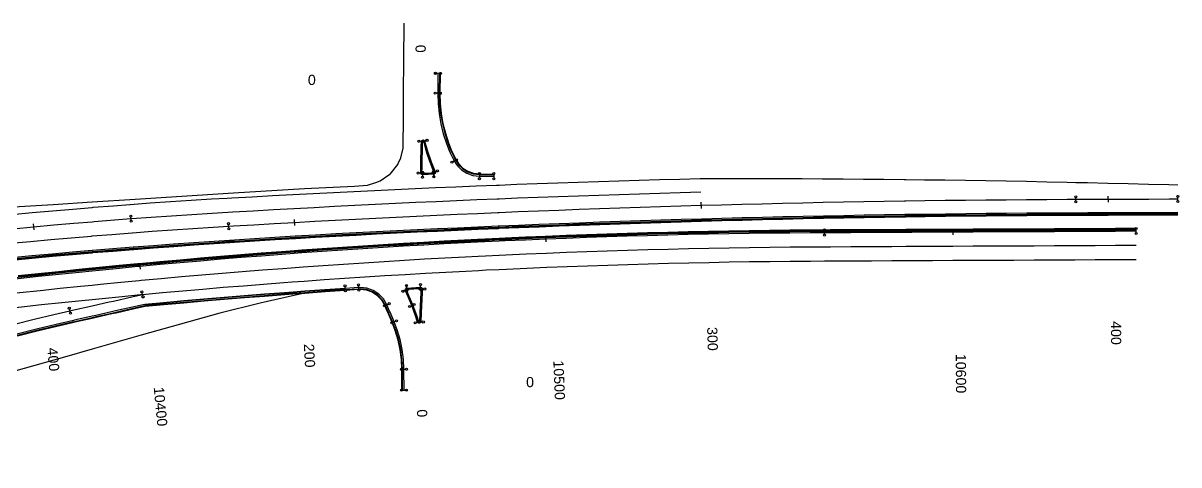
# Model space of a CAD drawing. Extents: x 389565 to 391267, y 804651 to 804848.
# Drawn here: x 390983.1 to 391267.1, y 804725.9 to 804834.5 of the extents above; entities that cross this region are included whole.
import ezdxf
from ezdxf.enums import TextEntityAlignment as Align

# ---------------------------------------------------------------- set-up
doc = ezdxf.new("R2010")
doc.units = 0
doc.layers.get('0').update_dxf_attribs({"linetype": 'CONTINUOUS'})
doc.styles.add('ARIAL', font='ARIAL.FON')

msp = doc.modelspace()

# ---------------------------------------------------------------- linework, layer by layer
at = {"color": 3}
for p, q in [((391085.7458, 804822.1788), (391084.2459, 804822.192)), ((391083.9919, 804796.6217), (391083.9269, 804798.1203)), ((391149.6292, 804790.4851), (391149.6721, 804788.9857)), ((391249.6335, 804791.9989), (391249.639, 804790.4989)), ((390985.5346, 804785.2019), (390985.6721, 804783.7082)), ((391049.7005, 804786.2778), (391049.7839, 804784.7801)), ((391211.4664, 804783.9628), (391211.4737, 804782.4628)), ((391111.4614, 804782.2463), (391111.5226, 804780.7476)), ((391011.659, 804775.5317), (391011.7991, 804774.0383)), ((391077.2748, 804770.1438), (391077.3673, 804768.6466)), ((391075.913, 804744.2834), (391077.413, 804744.2886))]:
    msp.add_line(p, q, dxfattribs=at)
at = {"color": 1}
for p, q in [((391085.3757, 804822.182), (391084.616, 804822.1888)), ((391085.3323, 804817.2798), (391084.5726, 804817.2865)), ((391081.2998, 804805.4578), (391080.5402, 804805.4727)), ((391082.0757, 804805.6497), (391081.3394, 804805.4623)), ((391081.3394, 804805.4623), (391082.0757, 804805.6497)), ((391089.3306, 804800.8197), (391088.6586, 804800.4652)), ((391083.9696, 804797.779), (391084.6663, 804798.0822)), ((391084.6663, 804798.0822), (391083.9696, 804797.779)), ((391081.1458, 804797.6507), (391080.3861, 804797.6657)), ((391081.1667, 804797.6303), (391081.1996, 804796.8712)), ((391083.9429, 804797.7506), (391083.9758, 804796.9915)), ((391083.9521, 804797.7509), (391083.9887, 804796.992)), ((391095.1759, 804797.2885), (391095.1748, 804796.5287)), ((391098.7172, 804797.2832), (391098.716, 804796.5234)), ((391241.732, 804790.84), (391241.7292, 804791.5998)), ((391266.8064, 804790.9321), (391266.8036, 804791.6919)), ((391009.5879, 804786.0895), (391009.5304, 804786.8471)), ((391033.6192, 804784.2158), (391033.5737, 804784.9743)), ((391256.5563, 804783.0501), (391256.5526, 804783.8099)), ((391179.9554, 804782.681), (391179.9517, 804783.4408)), ((391062.2291, 804768.9397), (391062.1791, 804769.6979)), ((391065.56, 804769.1594), (391065.51, 804769.9176)), ((391077.3439, 804769.016), (391077.2762, 804769.7728)), ((391077.3445, 804769.016), (391077.2976, 804769.7744)), ((391080.7619, 804769.2271), (391080.7151, 804769.9855)), ((391012.4704, 804767.4454), (391012.3036, 804768.1866)), ((391077.3272, 804768.9881), (391076.6286, 804768.6894)), ((391080.7832, 804769.2061), (391081.5422, 804769.1697)), ((390994.6372, 804763.4314), (390994.4704, 804764.1727)), ((391072.0828, 804765.1561), (391072.7814, 804765.4548)), ((391078.22, 804764.9671), (391078.9186, 804765.2658)), ((391073.8806, 804760.9511), (391074.5793, 804761.2498)), ((391079.6201, 804760.8968), (391080.3547, 804761.0911)), ((391080.3547, 804761.0911), (391079.6201, 804760.8968)), ((391080.3942, 804761.0952), (391081.1531, 804761.0588)), ((391076.2652, 804749.4101), (391077.025, 804749.4127)), ((391076.2831, 804744.2846), (391077.0429, 804744.2873))]:
    msp.add_line(p, q, dxfattribs=at)
at = {"color": 2, "linetype": 'CONTINUOUS'}
for points in [[(391075.2166, 804800), (391075.895, 804801.412), (391076.423, 804803.767), (391076.474, 804805.197), (391076.526, 804810.182), (391076.556, 804817.426), (391076.626, 804825.466), (391076.71, 804834.54)], [(391000, 804790.5611), (391010.622, 804791.274), (391034.741, 804792.826), (391052.235, 804793.834), (391064.51, 804794.448), (391067.665, 804794.695), (391069.747, 804795.338), (391070.771, 804795.743), (391073.208, 804797.367), (391073.242, 804797.411), (391075.108, 804799.774), (391075.2166, 804800)], [(390928.1276, 804787.0375), (390931.3, 804787.162), (390951.048, 804787.916), (390970.8, 804788.808), (390990.479, 804789.922), (391000, 804790.5611)], [(391100, 804784.3798), (391104.8245, 804784.5797), (391109.8156, 804784.7797), (391114.807, 804784.9729), (391119.7987, 804785.1595), (391124.7906, 804785.3392), (391129.7827, 804785.5123), (391134.7751, 804785.6785), (391139.7677, 804785.8381), (391144.7604, 804785.9909), (391149.7534, 804786.1369), (391154.7466, 804786.2762), (391159.74, 804786.4087), (391164.7336, 804786.5345), (391169.7273, 804786.6536), (391174.7212, 804786.7659), (391179.7152, 804786.8714), (391184.7093, 804786.9702), (391189.7036, 804787.0623), (391194.698, 804787.1476), (391199.6925, 804787.2262), (391200, 804787.2306)], [(391100, 804784.3798), (391104.8245, 804784.5797), (391109.8156, 804784.7797), (391114.807, 804784.9729), (391119.7987, 804785.1595), (391124.7906, 804785.3392), (391129.7827, 804785.5123), (391134.7751, 804785.6785), (391139.7677, 804785.8381), (391144.7604, 804785.9909), (391149.7534, 804786.1369), (391154.7466, 804786.2762), (391159.74, 804786.4087), (391164.7336, 804786.5345), (391169.7273, 804786.6536), (391174.7212, 804786.7659), (391179.7152, 804786.8714), (391184.7093, 804786.9702), (391189.7036, 804787.0623), (391194.698, 804787.1476), (391199.6925, 804787.2262), (391200, 804787.2306)], [(391200, 804787.2306), (391204.6872, 804787.298), (391209.6819, 804787.363), (391214.6767, 804787.4213), (391219.6715, 804787.4729), (391224.6665, 804787.5177), (391229.6615, 804787.5557), (391234.6565, 804787.587), (391239.6516, 804787.6116), (391241.7438, 804787.6199), (391244.6495, 804787.6306), (391249.6495, 804787.6489), (391254.6494, 804787.6673), (391259.6494, 804787.6857), (391264.6494, 804787.7041), (391266.8182, 804787.712)], [(391200, 804787.2306), (391204.6872, 804787.298), (391209.6819, 804787.363), (391214.6767, 804787.4213), (391219.6715, 804787.4729), (391224.6665, 804787.5177), (391229.6615, 804787.5557), (391234.6565, 804787.587), (391239.6516, 804787.6116), (391241.7438, 804787.6199), (391244.6495, 804787.6306), (391249.6495, 804787.6489), (391254.6494, 804787.6673), (391259.6494, 804787.6857), (391264.6494, 804787.7041), (391266.8182, 804787.712)], [(391000, 804778.386), (391000.1689, 804778.4003), (391005.1399, 804778.803), (391010.1123, 804779.1892), (391010.2118, 804779.1968), (391015.0856, 804779.5635), (391020.0595, 804779.9293), (391025.0343, 804780.2848), (391030.01, 804780.6282), (391033.8194, 804780.8818), (391034.9885, 804780.9582), (391039.9732, 804781.2797), (391044.9584, 804781.5936), (391049.9442, 804781.8981), (391054.9308, 804782.1913), (391059.918, 804782.4715), (391064.9061, 804782.7368), (391069.8948, 804782.9908), (391074.8838, 804783.238), (391079.8731, 804783.4785), (391084.8628, 804783.7122), (391089.8528, 804783.9392), (391094.8431, 804784.1594), (391099.8336, 804784.3729), (391100, 804784.3798)], [(391000, 804778.386), (391000.1689, 804778.4003), (391005.1399, 804778.803), (391010.1123, 804779.1892), (391010.2118, 804779.1968), (391015.0856, 804779.5635), (391020.0595, 804779.9293), (391025.0343, 804780.2848), (391030.01, 804780.6282), (391033.8194, 804780.8818), (391034.9885, 804780.9582), (391039.9732, 804781.2797), (391044.9584, 804781.5936), (391049.9442, 804781.8981), (391054.9308, 804782.1913), (391059.918, 804782.4715), (391064.9061, 804782.7368), (391069.8948, 804782.9908), (391074.8838, 804783.238), (391079.8731, 804783.4785), (391084.8628, 804783.7122), (391089.8528, 804783.9392), (391094.8431, 804784.1594), (391099.8336, 804784.3729), (391100, 804784.3798)], [(391200, 804783.4575), (391201.4687, 804783.4646), (391206.4687, 804783.4887), (391211.4686, 804783.5128), (391216.4686, 804783.5369), (391221.4685, 804783.5609), (391226.4684, 804783.585), (391231.4684, 804783.6091), (391236.4683, 804783.6332), (391241.4683, 804783.6573), (391246.4682, 804783.6814), (391251.4681, 804783.7055), (391256.4681, 804783.7296), (391256.5486, 804783.73), (391256.553, 804783.73)], [(391256.553, 804783.73), (391256.5486, 804783.73), (391256.4681, 804783.7296), (391251.4681, 804783.7055), (391246.4682, 804783.6814), (391241.4683, 804783.6573), (391236.4683, 804783.6332), (391231.4684, 804783.6091), (391226.4684, 804783.585), (391221.4685, 804783.5609), (391216.4686, 804783.5369), (391211.4686, 804783.5128), (391206.4687, 804783.4887), (391201.4687, 804783.4646), (391200, 804783.4575)], [(391000, 804773.9485), (391001.7457, 804774.1238), (391006.7227, 804774.6103), (391011.2017, 804775.0368), (391011.7011, 804775.0837), (391016.6806, 804775.544), (391021.6614, 804775.9912), (391026.6433, 804776.4253), (391031.6263, 804776.8463), (391036.6104, 804777.2542), (391041.5956, 804777.6489), (391046.5818, 804778.0305), (391048.6753, 804778.1868), (391051.569, 804778.399), (391056.5572, 804778.7544), (391061.5462, 804779.0967), (391066.5362, 804779.4258), (391071.527, 804779.7418), (391076.5186, 804780.0447), (391081.511, 804780.3344), (391086.5041, 804780.611), (391091.4979, 804780.8744), (391094.7014, 804781.0364), (391096.4925, 804781.1247), (391100, 804781.2912)], [(391100, 804781.2912), (391096.4925, 804781.1247), (391094.7014, 804781.0364), (391091.4979, 804780.8744), (391086.5041, 804780.611), (391081.511, 804780.3344), (391076.5186, 804780.0447), (391071.527, 804779.7418), (391066.5362, 804779.4258), (391061.5462, 804779.0967), (391056.5572, 804778.7544), (391051.569, 804778.399), (391048.6753, 804778.1868), (391046.5818, 804778.0305), (391041.5956, 804777.6489), (391036.6104, 804777.2542), (391031.6263, 804776.8463), (391026.6433, 804776.4253), (391021.6614, 804775.9912), (391016.6806, 804775.544), (391011.7011, 804775.0837), (391011.2017, 804775.0368), (391006.7227, 804774.6103), (391001.7457, 804774.1238), (391000, 804773.9485)], [(391100, 804781.2912), (391101.4876, 804781.3618), (391106.4834, 804781.5859), (391111.4797, 804781.7967), (391116.4766, 804781.9944), (391121.474, 804782.179), (391126.4718, 804782.3504), (391131.4701, 804782.5086), (391136.4688, 804782.6538), (391141.4679, 804782.7857), (391146.4672, 804782.9045), (391151.4669, 804783.0101), (391156.4668, 804783.1026), (391161.467, 804783.1819), (391166.4674, 804783.2481), (391171.4679, 804783.3011), (391176.4685, 804783.3409), (391179.9521, 804783.3609), (391181.469, 804783.3682), (391186.4689, 804783.3923), (391191.4688, 804783.4164), (391196.4688, 804783.4405), (391200, 804783.4575)], [(391200, 804783.4575), (391196.4688, 804783.4405), (391191.4688, 804783.4164), (391186.4689, 804783.3923), (391181.469, 804783.3682), (391179.9521, 804783.3609), (391176.4685, 804783.3409), (391171.4679, 804783.3011), (391166.4674, 804783.2481), (391161.467, 804783.1819), (391156.4668, 804783.1026), (391151.4669, 804783.0101), (391146.4672, 804782.9045), (391141.4679, 804782.7857), (391136.4688, 804782.6538), (391131.4701, 804782.5086), (391126.4718, 804782.3504), (391121.474, 804782.179), (391116.4766, 804781.9944), (391111.4797, 804781.7967), (391106.4834, 804781.5859), (391101.4876, 804781.3618), (391100, 804781.2912)], [(390900, 804765.4904), (390901.2875, 804765.6861), (390906.2167, 804766.4186), (390911.1484, 804767.1346), (390916.0805, 804767.8475), (390921.0116, 804768.5684), (390925.9425, 804769.2937), (390930.8737, 804770.0201), (390935.8058, 804770.744), (390940.7393, 804771.462), (390945.6747, 804772.1705), (390950.6123, 804772.8661), (390955.5526, 804773.5453), (390960.4959, 804774.2046), (390965.4425, 804774.8405), (390970.3926, 804775.4493), (390975.3463, 804776.0278), (390980.3039, 804776.5722), (390985.2655, 804777.0791), (390990.231, 804777.545), (390995.1992, 804777.9809), (391000, 804778.386)], [(390980.3039, 804776.5722), (390985.2655, 804777.0791), (390990.231, 804777.545), (390995.1992, 804777.9809), (391000, 804778.386)], [(390900, 804762.4745), (390902.3416, 804762.8348), (390907.2893, 804763.583), (390912.239, 804764.3181), (390917.1925, 804765.0268), (390922.1512, 804765.6982), (390927.1146, 804766.3356), (390932.0818, 804766.9424), (390937.0522, 804767.5223), (390942.0253, 804768.0786), (390947.0005, 804768.6147), (390951.9772, 804769.1343), (390956.955, 804769.6407), (390961.9334, 804770.1375), (390966.9119, 804770.6281), (390971.8903, 804771.1161), (390976.8681, 804771.6049), (390981.8451, 804772.0981), (390986.821, 804772.5991), (390991.7955, 804773.1115), (390996.7699, 804773.6242), (391000, 804773.9485)], [(391000, 804773.9485), (390996.7699, 804773.6242), (390991.7955, 804773.1115), (390986.821, 804772.5991), (390981.8451, 804772.0981)], [(391076.663, 804744.286), (391076.6456, 804749.2859), (391076.6451, 804749.4114), (391076.5377, 804751.8456), (391076.2331, 804754.2631), (391075.7179, 804756.7087), (391075.0009, 804759.1029), (391074.2299, 804761.1005), (391073.3039, 804763.2664), (391073.1062, 804763.7287), (391072.4321, 804765.3055), (391071.6159, 804766.7266), (391070.4916, 804767.919), (391069.0994, 804768.828), (391067.532, 804769.383), (391065.8779, 804769.5527), (391065.535, 804769.5385), (391062.2041, 804769.3188), (391057.2407, 804768.9783), (391052.2783, 804768.6247), (391049.3996, 804768.4136), (391047.3169, 804768.2581), (391042.3564, 804767.8785), (391037.3969, 804767.4858), (391032.4385, 804767.08), (391027.4811, 804766.6612), (391022.5249, 804766.2293), (391017.5698, 804765.7844), (391012.9405, 804765.3569), (391012.595, 804765.3003), (391010.6736, 804764.8678), (391005.7956, 804763.7699), (391004.7712, 804763.5393), (391000.9177, 804762.6719), (391000, 804762.4654)], [(391051.8809, 804768.0635), (391049.2412, 804767.4993), (391041.3371, 804765.6971), (391031.3841, 804763.1998), (391012.1074, 804757.8111), (391000, 804754.3527)], [(391012.9405, 804765.3569), (391017.5698, 804765.7845), (391022.5249, 804766.2294), (391027.4811, 804766.6613), (391032.4385, 804767.0801), (391037.3969, 804767.4858), (391042.3564, 804767.8785), (391047.3169, 804768.258), (391049.3996, 804768.4135), (391052.2784, 804768.6246), (391057.2408, 804768.9781), (391062.2041, 804769.3188)], [(391000, 804762.4654), (390996.0397, 804761.574), (390995.1028, 804761.3631), (390991.1909, 804760.4618), (390986.3619, 804759.2916), (390981.548, 804758.0612)], [(391000, 804754.3527), (390993.26, 804752.4275), (390973.3259, 804746.7957), (390954.3623, 804741.3973), (390933.7607, 804735.5374), (390916.0584, 804730.506), (390900, 804725.9105)]]:
    msp.add_lwpolyline(points, dxfattribs=at)
at = {"color": 3, "linetype": 'CONTINUOUS'}
for points in [[(391084.9959, 804822.1854), (391084.9525, 804817.2831), (391084.9517, 804817.1856), (391085.0251, 804814.6977), (391085.0258, 804814.6872), (391085.2558, 804812.3648), (391085.278, 804812.2005), (391085.7037, 804809.7541), (391085.7071, 804809.7381), (391086.3107, 804807.3127), (391087.086, 804804.9365), (391087.7706, 804803.2103), (391088.0288, 804802.6216), (391088.9946, 804800.6425), (391089.4204, 804800)], [(391080.8122, 804800), (391080.8955, 804804.2246), (391080.92, 804805.4652), (391081.0962, 804805.789), (391081.4623, 804805.8311), (391081.7076, 804805.556), (391082.4168, 804803.0445), (391083.2182, 804800.6767), (391083.4856, 804800)], [(391083.9594, 804797.371), (391081.1832, 804797.2507), (391080.8864, 804797.3642), (391080.7659, 804797.6582), (391080.7969, 804799.2256), (391080.8122, 804800)], [(391083.4856, 804800), (391084.1369, 804798.3519), (391084.3179, 804797.9306), (391084.2909, 804797.5598), (391083.9704, 804797.3714)], [(391089.4204, 804800), (391089.7661, 804799.4786), (391090.7532, 804798.4909), (391092.093, 804797.629), (391093.5929, 804797.0923), (391095.1753, 804796.9086), (391095.3858, 804796.9083), (391098.7166, 804796.9033)], [(391100, 804787.9829), (391104.6779, 804788.1767), (391109.6739, 804788.3769), (391114.6702, 804788.5703), (391119.6667, 804788.757), (391124.6634, 804788.937), (391129.6604, 804789.1102), (391134.6577, 804789.2766), (391139.6551, 804789.4363), (391144.6528, 804789.5892), (391149.6506, 804789.7354), (391154.6487, 804789.8749), (391159.6469, 804790.0075), (391164.6453, 804790.1335), (391169.6439, 804790.2526), (391174.6427, 804790.365), (391179.6415, 804790.4707), (391184.6406, 804790.5696), (391189.6397, 804790.6617), (391194.639, 804790.7471), (391199.6384, 804790.8257), (391200, 804790.8309)], [(391200, 804790.8309), (391204.6378, 804790.8976), (391209.6374, 804790.9627), (391214.6371, 804791.0211), (391219.6368, 804791.0727), (391224.6366, 804791.1176), (391229.6365, 804791.1557), (391234.6364, 804791.187), (391239.6363, 804791.2116), (391241.7306, 804791.2199), (391244.6363, 804791.2305), (391249.6362, 804791.2489), (391254.6362, 804791.2673), (391259.6362, 804791.2857), (391264.6361, 804791.304), (391266.805, 804791.312)], [(391000, 804782.199), (391004.8394, 804782.5911), (391009.8244, 804782.9783), (391009.9241, 804782.9859), (391014.8106, 804783.3489), (391019.7981, 804783.7028), (391024.7867, 804784.0401), (391029.7764, 804784.3608), (391033.5964, 804784.5951), (391034.7671, 804784.6652), (391039.7584, 804784.9598), (391044.7501, 804785.2478), (391049.7422, 804785.529), (391054.7346, 804785.8034), (391059.7275, 804786.0711), (391064.7207, 804786.332), (391069.7142, 804786.5862), (391074.7081, 804786.8337), (391079.7023, 804787.0744), (391084.6968, 804787.3084), (391089.6916, 804787.5356), (391094.6868, 804787.756), (391099.6822, 804787.9697), (391100, 804787.9829)], [(390900, 804775.1684), (390901.1093, 804775.2532), (390906.0914, 804775.676), (390911.0698, 804776.1402), (390916.0441, 804776.6459), (390921.0141, 804777.193), (390925.9793, 804777.7816), (390930.0627, 804778.2971), (390930.9396, 804778.4106), (390935.8995, 804779.0426), (390940.8614, 804779.6582), (390945.8254, 804780.2573), (390950.7913, 804780.8399), (390955.7592, 804781.4059), (390960.7289, 804781.9555), (390965.7004, 804782.4884), (390970.6737, 804783.0049), (390975.6486, 804783.5048), (390980.6252, 804783.9882), (390985.6033, 804784.455), (390990.583, 804784.9053), (390995.5642, 804785.339), (391000, 804785.7103)], [(391000, 804785.7103), (391000.5467, 804785.7561), (391005.5307, 804786.1567), (391009.5591, 804786.4683)], [(390900, 804770.5479), (390900.5444, 804770.6306), (390905.4901, 804771.3655), (390910.4382, 804772.0839), (390915.3887, 804772.7858), (390920.3415, 804773.4712), (390925.2965, 804774.1401), (390930.2538, 804774.7925), (390935.2132, 804775.4283), (390940.1747, 804776.0477), (390945.1382, 804776.6504), (390950.1037, 804777.2366), (390955.0712, 804777.8063), (390960.0405, 804778.3594), (390965.0116, 804778.8959), (390969.9845, 804779.4159), (390974.9591, 804779.9193), (390979.9353, 804780.4061), (390984.9132, 804780.8763), (390989.8925, 804781.3299), (390994.8734, 804781.7669), (390999.8557, 804782.1873), (391000, 804782.199)], [(391000, 804773.647), (391001.7752, 804773.8252), (391006.7515, 804774.3117), (391011.2298, 804774.7381), (391011.7291, 804774.785), (391016.7078, 804775.2452), (391021.6878, 804775.6924), (391026.6689, 804776.1264), (391031.6512, 804776.5473), (391036.6345, 804776.9551), (391041.6189, 804777.3498), (391046.6043, 804777.7314), (391048.6975, 804777.8877), (391051.5907, 804778.0998), (391056.5781, 804778.4552), (391061.5664, 804778.7974), (391066.5555, 804779.1264), (391071.5455, 804779.4424), (391076.5364, 804779.7452), (391081.528, 804780.0349), (391086.5203, 804780.3114), (391091.5134, 804780.5748), (391094.7163, 804780.7368), (391096.5071, 804780.825), (391100, 804780.9909)], [(391100, 804780.9909), (391101.5015, 804781.0622), (391106.4964, 804781.2861), (391111.492, 804781.497), (391116.4881, 804781.6946), (391121.4847, 804781.8792), (391126.4817, 804782.0506), (391131.4792, 804782.2088), (391136.4771, 804782.3539), (391141.4754, 804782.4858), (391146.474, 804782.6046), (391151.4729, 804782.7102), (391156.472, 804782.8026), (391161.4714, 804782.882), (391166.4709, 804782.9481), (391171.4706, 804783.0011), (391176.4705, 804783.0409), (391179.9536, 804783.0609), (391181.4704, 804783.0682), (391186.4703, 804783.0923), (391191.4703, 804783.1164), (391196.4702, 804783.1405), (391200, 804783.1575)], [(391200, 804783.1575), (391201.4702, 804783.1646), (391206.4701, 804783.1887), (391211.4701, 804783.2128), (391216.47, 804783.2369), (391221.4699, 804783.261), (391226.4699, 804783.285), (391231.4698, 804783.3091), (391236.4698, 804783.3332), (391241.4697, 804783.3573), (391246.4697, 804783.3814), (391251.4696, 804783.4055), (391256.4695, 804783.4296), (391256.55, 804783.43), (391256.5544, 804783.43)], [(390900, 804760.9568), (390902.5678, 804761.352), (390907.5116, 804762.0995), (390912.4574, 804762.8341), (390917.405, 804763.5556), (390922.3546, 804764.2641), (390927.306, 804764.9596), (390932.2592, 804765.642), (390937.2142, 804766.3114), (390942.1709, 804766.9678), (390947.1294, 804767.6111), (390952.0895, 804768.2413), (390957.0512, 804768.8585), (390962.0146, 804769.4627), (390966.9795, 804770.0538), (390971.946, 804770.6318), (390976.914, 804771.1967), (390981.8834, 804771.7486), (390986.8543, 804772.2874), (390991.8266, 804772.8131), (390996.8003, 804773.3257), (391000, 804773.647)], [(391076.663, 804744.286), (391076.6456, 804749.2859), (391076.6451, 804749.4114), (391076.5377, 804751.8456), (391076.2331, 804754.2631), (391075.7179, 804756.7087), (391075.0009, 804759.1029), (391074.2299, 804761.1005), (391073.3039, 804763.2664), (391073.1062, 804763.7287), (391072.4321, 804765.3055), (391071.6159, 804766.7266), (391070.4916, 804767.919), (391069.0994, 804768.828), (391067.532, 804769.383), (391065.8779, 804769.5527), (391065.535, 804769.5385), (391062.2041, 804769.3188)], [(391077.321, 804769.3952), (391080.7385, 804769.6063), (391081.044, 804769.4918), (391081.1627, 804769.1879), (391081.1194, 804768.2851), (391080.8798, 804763.2908), (391080.7736, 804761.077), (391080.5926, 804760.7611), (391080.2305, 804760.7229), (391079.9874, 804760.9939), (391079.522, 804762.5763), (391078.5693, 804765.1165), (391077.6706, 804767.2186), (391076.9779, 804768.8387), (391077.0024, 804769.2012), (391077.3101, 804769.3944)], [(391000, 804765.0279), (391000.3687, 804765.1109), (391004.2222, 804765.9783), (391005.2467, 804766.2088), (391010.1246, 804767.3068), (391012.046, 804767.7392), (391012.387, 804767.816)], [(390980.9138, 804760.4794), (390985.758, 804761.7176), (390990.6173, 804762.8951), (390994.5538, 804763.8021), (390995.4908, 804764.013), (391000, 804765.0279)]]:
    msp.add_lwpolyline(points, dxfattribs=at)
at = {"color": 1, "linetype": 'CONTINUOUS'}
for points in [[(391085.3758, 804822.182), (391085.3324, 804817.2798), (391085.3317, 804817.1833), (391085.4043, 804814.7224), (391085.405, 804814.712), (391085.6325, 804812.4148), (391085.6545, 804812.2523), (391086.0755, 804809.8325), (391086.0789, 804809.8167), (391086.676, 804807.4176), (391087.4428, 804805.0671), (391088.12, 804803.3597), (391088.3754, 804802.7775), (391089.3307, 804800.8198), (391089.8741, 804800)], [(391080.8132, 804800), (391080.8965, 804804.2246), (391080.921, 804805.4652), (391081.0968, 804805.7881), (391081.462, 804805.8302), (391081.7066, 804805.5557), (391082.4159, 804803.0442), (391083.2172, 804800.6763), (391083.4845, 804800)], [(391083.9594, 804797.372), (391081.1831, 804797.2517), (391080.8871, 804797.3649), (391080.7669, 804797.6582), (391080.7979, 804799.2256), (391080.8132, 804800)], [(391083.4845, 804800), (391084.1359, 804798.3515), (391084.317, 804797.9302), (391084.29, 804797.5603), (391083.9703, 804797.3724)], [(391089.8741, 804800), (391090.0603, 804799.719), (391090.9938, 804798.785), (391092.2609, 804797.9699), (391093.6794, 804797.4623), (391095.1759, 804797.2886), (391095.3863, 804797.2883), (391098.7172, 804797.2833)], [(391100, 804784.3788), (391104.8245, 804784.5787), (391109.8157, 804784.7787), (391114.8071, 804784.9719), (391119.7987, 804785.1585), (391124.7906, 804785.3382), (391129.7827, 804785.5113), (391134.7751, 804785.6775), (391139.7677, 804785.8371), (391144.7605, 804785.9899), (391149.7535, 804786.1359), (391154.7467, 804786.2752), (391159.74, 804786.4077), (391164.7336, 804786.5335), (391169.7273, 804786.6526), (391174.7212, 804786.7649), (391179.7152, 804786.8704), (391184.7094, 804786.9692), (391189.7036, 804787.0613), (391194.698, 804787.1466), (391199.6926, 804787.2252), (391200, 804787.2296)], [(391200, 804787.2296), (391204.6872, 804787.297), (391209.6819, 804787.362), (391214.6767, 804787.4203), (391219.6715, 804787.4719), (391224.6665, 804787.5167), (391229.6615, 804787.5547), (391234.6565, 804787.586), (391239.6516, 804787.6106), (391241.7439, 804787.6189), (391244.6495, 804787.6296), (391249.6495, 804787.6479), (391254.6494, 804787.6663), (391259.6494, 804787.6847), (391264.6494, 804787.7031), (391266.8182, 804787.711)], [(391000, 804778.385), (391000.169, 804778.3993), (391005.14, 804778.802), (391010.1124, 804779.1883), (391010.2118, 804779.1958), (391015.0856, 804779.5625), (391020.0596, 804779.9283), (391025.0344, 804780.2838), (391030.0101, 804780.6272), (391033.8194, 804780.8808), (391034.9885, 804780.9572), (391039.9732, 804781.2787), (391044.9585, 804781.5926), (391049.9443, 804781.8971), (391054.9308, 804782.1903), (391059.9181, 804782.4705), (391064.9062, 804782.7358), (391069.8948, 804782.9898), (391074.8839, 804783.237), (391079.8732, 804783.4775), (391084.8629, 804783.7112), (391089.8528, 804783.9382), (391094.8431, 804784.1584), (391099.8337, 804784.3719), (391100, 804784.3788)], [(391256.553, 804783.731), (391256.5486, 804783.731), (391256.4681, 804783.7306), (391251.4681, 804783.7065), (391246.4682, 804783.6824), (391241.4683, 804783.6583), (391236.4683, 804783.6342), (391231.4684, 804783.6101), (391226.4684, 804783.586), (391221.4685, 804783.5619), (391216.4686, 804783.5379), (391211.4686, 804783.5138), (391206.4687, 804783.4897), (391201.4687, 804783.4656), (391200, 804783.4585)], [(391100, 804781.2922), (391096.4924, 804781.1257), (391094.7013, 804781.0374), (391091.4979, 804780.8754), (391086.504, 804780.612), (391081.5109, 804780.3354), (391076.5185, 804780.0456), (391071.5269, 804779.7428), (391066.5361, 804779.4268), (391061.5462, 804779.0977), (391056.5571, 804778.7554), (391051.569, 804778.4), (391048.6753, 804778.1878), (391046.5818, 804778.0315), (391041.5956, 804777.6499), (391036.6104, 804777.2551), (391031.6262, 804776.8473), (391026.6432, 804776.4263), (391021.6613, 804775.9922), (391016.6805, 804775.545), (391011.701, 804775.0847), (391011.2017, 804775.0378), (391006.7226, 804774.6113), (391001.7456, 804774.1248), (391000, 804773.9495)], [(391200, 804783.4585), (391196.4688, 804783.4415), (391191.4688, 804783.4174), (391186.4689, 804783.3933), (391181.469, 804783.3692), (391179.9521, 804783.3619), (391176.4685, 804783.3419), (391171.4678, 804783.3021), (391166.4673, 804783.2491), (391161.467, 804783.1829), (391156.4668, 804783.1036), (391151.4669, 804783.0111), (391146.4672, 804782.9055), (391141.4678, 804782.7867), (391136.4688, 804782.6548), (391131.4701, 804782.5096), (391126.4718, 804782.3514), (391121.474, 804782.18), (391116.4766, 804781.9954), (391111.4797, 804781.7977), (391106.4834, 804781.5869), (391101.4876, 804781.3628), (391100, 804781.2922)], [(390980.304, 804776.5712), (390985.2656, 804777.0781), (390990.2311, 804777.544), (390995.1993, 804777.9799), (391000, 804778.385)], [(391000, 804773.9495), (390996.7698, 804773.6252), (390991.7954, 804773.1125), (390986.8209, 804772.6001), (390981.845, 804772.099)], [(391077.3211, 804769.3942), (391080.7386, 804769.6053), (391081.0433, 804769.4911), (391081.1617, 804769.1879), (391081.1184, 804768.2851), (391080.8788, 804763.2908), (391080.7726, 804761.0771), (391080.592, 804760.762), (391080.2309, 804760.7238), (391079.9884, 804760.9942), (391079.5229, 804762.5766), (391078.5703, 804765.1169), (391077.6715, 804767.219), (391076.9788, 804768.8391), (391077.0032, 804769.2007), (391077.3102, 804769.3934)], [(391076.283, 804744.2846), (391076.2656, 804749.2846), (391076.2651, 804749.4093), (391076.1591, 804751.8135), (391075.8583, 804754.2003), (391075.3496, 804756.615), (391074.6417, 804758.9788), (391073.8778, 804760.9576), (391072.9545, 804763.117), (391072.7568, 804763.5793), (391072.0923, 804765.1354), (391071.3108, 804766.5001), (391070.2476, 804767.6277), (391068.9309, 804768.4874), (391067.4486, 804769.0123), (391065.8843, 804769.1727), (391065.5516, 804769.1588), (391062.2295, 804768.9396), (391057.2673, 804768.5992), (391052.3058, 804768.2457), (391049.4277, 804768.0347), (391047.3454, 804767.8792), (391042.3859, 804767.4996), (391037.4274, 804767.107), (391032.47, 804766.7013), (391027.5136, 804766.2826), (391022.5584, 804765.8508), (391017.6043, 804765.406), (391013.0001, 804764.9816), (391012.6598, 804764.9258), (391010.7571, 804764.4971), (391005.8791, 804763.3991), (391004.8547, 804763.1685), (391001.0011, 804762.3012), (391000, 804762.0759)], [(391000, 804762.0759), (390996.1232, 804761.2032), (390995.1866, 804760.9924), (390991.2781, 804760.092), (390986.4537, 804758.9229), (390981.6444, 804757.6936)]]:
    msp.add_lwpolyline(points, dxfattribs=at)
at = {"color": 7, "linetype": 'CONTINUOUS'}
for points in [[(391085.3768, 804822.182), (391085.3334, 804817.2798), (391085.3327, 804817.1833), (391085.4053, 804814.7225), (391085.406, 804814.7121), (391085.6335, 804812.4149), (391085.6555, 804812.2525), (391086.0765, 804809.8327), (391086.0798, 804809.8169), (391086.6769, 804807.4178), (391087.4437, 804805.0675), (391088.121, 804803.3601), (391088.3763, 804802.7779), (391089.3316, 804800.8202), (391089.8753, 804800)], [(391085.5268, 804822.1807), (391085.4834, 804817.2784), (391085.4827, 804817.1824), (391085.555, 804814.7323), (391085.5557, 804814.7219), (391085.7822, 804812.4347), (391085.8041, 804812.2729), (391086.2233, 804809.8636), (391086.2266, 804809.8479), (391086.8211, 804807.4592), (391087.5846, 804805.1191), (391088.2589, 804803.4191), (391088.5131, 804802.8394), (391089.4643, 804800.8902), (391090.0543, 804800)], [(391081.0132, 804800), (391081.0965, 804804.2206), (391081.1209, 804805.4613), (391081.2086, 804805.6223), (391081.3908, 804805.6433), (391081.5128, 804805.5064), (391082.2249, 804802.9848), (391083.0294, 804800.6075), (391083.2695, 804800)], [(391081.1132, 804800), (391081.1964, 804804.2187), (391081.2209, 804805.4593), (391081.2645, 804805.5394), (391081.3552, 804805.5499), (391081.4158, 804805.4818), (391082.1294, 804802.9551), (391082.9356, 804800.5731), (391083.162, 804800)], [(391083.9507, 804797.5719), (391081.1745, 804797.4515), (391081.0268, 804797.508), (391080.9669, 804797.6543), (391080.9978, 804799.2216), (391081.0132, 804800)], [(391083.9464, 804797.6718), (391081.1702, 804797.5514), (391081.0967, 804797.5795), (391081.0669, 804797.6523), (391081.0978, 804799.2196), (391081.1132, 804800)], [(391083.162, 804800), (391083.8598, 804798.2343), (391084.0419, 804797.8105), (391084.0352, 804797.7187), (391083.9559, 804797.6721)], [(391083.2695, 804800), (391083.9518, 804798.2734), (391084.1336, 804797.8504), (391084.1202, 804797.6659), (391083.9607, 804797.5722)], [(391089.8753, 804800), (391090.0611, 804799.7197), (391090.9945, 804798.7858), (391092.2613, 804797.9708), (391093.6796, 804797.4633), (391095.1759, 804797.2896), (391095.3863, 804797.2893), (391098.7172, 804797.2843)], [(391090.0543, 804800), (391090.1772, 804799.8146), (391091.0895, 804798.9019), (391092.3276, 804798.1053), (391093.7137, 804797.6094), (391095.1761, 804797.4396), (391095.3866, 804797.4393), (391098.7174, 804797.4343)], [(391100, 804794.7298), (391104.404, 804794.8997), (391109.4096, 804795.086), (391114.4155, 804795.2655), (391119.4215, 804795.4383), (391124.4278, 804795.6043), (391129.4343, 804795.7635), (391134.441, 804795.9159), (391139.4479, 804796.0616), (391144.4549, 804796.2006), (391149.4621, 804796.3327), (391154.4727, 804796.3402), (391159.4831, 804796.3408), (391164.4933, 804796.3347), (391169.5033, 804796.3218), (391174.5132, 804796.3022), (391179.5228, 804796.2757), (391184.5322, 804796.2425), (391189.5413, 804796.2025), (391194.5503, 804796.1558), (391199.5589, 804796.1023), (391200, 804796.097)], [(391200, 804796.097), (391204.5674, 804796.042), (391209.5755, 804795.9749), (391214.5834, 804795.9011), (391219.591, 804795.8205), (391224.5983, 804795.7331), (391229.6053, 804795.6389), (391234.612, 804795.538), (391239.6184, 804795.4304), (391241.7153, 804795.3832), (391244.6213, 804795.317), (391249.6217, 804795.2031), (391254.6222, 804795.0892), (391259.6226, 804794.9753), (391264.6231, 804794.8614), (391266.7921, 804794.812)], [(391009.2939, 804789.9582), (391009.3941, 804789.9655), (391014.3045, 804790.3162), (391019.3161, 804790.6576), (391024.3289, 804790.9822), (391029.3426, 804791.2901), (391033.181, 804791.5145), (391034.3541, 804791.5814), (391039.3556, 804791.8624), (391044.3574, 804792.1366), (391049.3596, 804792.404), (391054.3621, 804792.6647), (391059.365, 804792.9187), (391064.3682, 804793.1658), (391069.3716, 804793.4062), (391074.3754, 804793.6399), (391079.3795, 804793.8667), (391084.3839, 804794.0869), (391089.3885, 804794.3002), (391094.3934, 804794.5068), (391099.3986, 804794.7066), (391100, 804794.7298)], [(391100, 804791.3566), (391104.5409, 804791.5382), (391109.5417, 804791.7314), (391114.5428, 804791.9179), (391119.5441, 804792.0976), (391124.5456, 804792.2706), (391129.5474, 804792.4368), (391134.5493, 804792.5963), (391139.5515, 804792.749), (391144.5538, 804792.8949), (391149.5564, 804793.0341)], [(391000, 804789.2226), (391000.2606, 804789.2444), (391005.2561, 804789.6459), (391009.2939, 804789.9582)], [(391009.5591, 804786.4683), (391009.6591, 804786.4757), (391014.5575, 804786.8326), (391019.5571, 804787.1802), (391024.5578, 804787.5112), (391029.5595, 804787.8255), (391033.3887, 804788.0548), (391034.5606, 804788.1233), (391039.557, 804788.4111), (391044.5538, 804788.6922), (391049.5509, 804788.9665), (391054.5484, 804789.2341), (391059.5462, 804789.4949), (391064.5444, 804789.7489), (391069.5429, 804789.9962), (391074.5417, 804790.2368), (391079.5409, 804790.4706), (391084.5403, 804790.6976), (391089.5401, 804790.9179), (391094.5401, 804791.1314), (391099.5404, 804791.3382), (391100, 804791.3566)], [(391100, 804787.9829), (391104.6779, 804788.1767), (391109.6739, 804788.3769), (391114.6702, 804788.5703), (391119.6667, 804788.757), (391124.6634, 804788.937), (391129.6604, 804789.1102), (391134.6577, 804789.2766), (391139.6551, 804789.4363), (391144.6528, 804789.5892), (391149.6506, 804789.7354), (391154.6487, 804789.8749), (391159.6469, 804790.0075), (391164.6453, 804790.1335), (391169.6439, 804790.2526), (391174.6427, 804790.365), (391179.6415, 804790.4707), (391184.6406, 804790.5696), (391189.6397, 804790.6617), (391194.639, 804790.7471), (391199.6384, 804790.8257), (391200, 804790.8309)], [(391200, 804790.8309), (391204.6378, 804790.8976), (391209.6374, 804790.9627), (391214.6371, 804791.0211), (391219.6368, 804791.0727), (391224.6366, 804791.1176), (391229.6365, 804791.1557), (391234.6364, 804791.187), (391239.6363, 804791.2116), (391241.7306, 804791.2199), (391244.6363, 804791.2305), (391249.6362, 804791.2489), (391254.6362, 804791.2673), (391259.6362, 804791.2857), (391264.6361, 804791.304), (391266.805, 804791.312)], [(390900, 804778.6786), (390900.8279, 804778.7419), (390905.781, 804779.1622), (390910.7303, 804779.6237), (390915.6756, 804780.1264), (390920.6166, 804780.6704), (390925.5529, 804781.2555), (390929.6124, 804781.768), (390930.4914, 804781.8817), (390935.4628, 804782.5153), (390940.4363, 804783.1323), (390945.4118, 804783.7328), (390950.3893, 804784.3167), (390955.3687, 804784.8841), (390960.35, 804785.4349), (390965.3331, 804785.9691), (390970.3179, 804786.4868), (390975.3045, 804786.9879), (390980.2926, 804787.4724), (390985.2824, 804787.9403), (390990.2736, 804788.3916), (390995.2664, 804788.8263), (391000, 804789.2226)], [(391000, 804782.199), (391004.8394, 804782.5911), (391009.8244, 804782.9783), (391009.9241, 804782.9859), (391014.8106, 804783.3489), (391019.7981, 804783.7028), (391024.7867, 804784.0401), (391029.7764, 804784.3608), (391033.5964, 804784.5951), (391034.7671, 804784.6652), (391039.7584, 804784.9598), (391044.7501, 804785.2478), (391049.7422, 804785.529), (391054.7346, 804785.8034), (391059.7275, 804786.0711), (391064.7207, 804786.332), (391069.7142, 804786.5862), (391074.7081, 804786.8337), (391079.7023, 804787.0744), (391084.6968, 804787.3084), (391089.6916, 804787.5356), (391094.6868, 804787.756), (391099.6822, 804787.9697), (391100, 804787.9829)], [(391100, 804784.6801), (391104.8123, 804784.8794), (391109.8038, 804785.0794), (391114.7956, 804785.2727), (391119.7877, 804785.4593), (391124.78, 804785.639), (391129.7725, 804785.8121), (391134.7653, 804785.9784), (391139.7583, 804786.1379), (391144.7515, 804786.2907), (391149.7449, 804786.4368), (391154.7385, 804786.5761), (391159.7323, 804786.7086), (391164.7262, 804786.8344), (391169.7203, 804786.9535), (391174.7146, 804787.0658), (391179.709, 804787.1714), (391184.7036, 804787.2702), (391189.6983, 804787.3622), (391194.6931, 804787.4476), (391199.688, 804787.5261), (391200, 804787.5306)], [(391100, 804784.1786), (391104.8327, 804784.3788), (391109.8235, 804784.5788), (391114.8147, 804784.7721), (391119.806, 804784.9586), (391124.7977, 804785.1384), (391129.7895, 804785.3114), (391134.7816, 804785.4776), (391139.7739, 804785.6372), (391144.7665, 804785.7899), (391149.7592, 804785.936), (391154.7521, 804786.0753), (391159.7452, 804786.2078), (391164.7385, 804786.3336), (391169.7319, 804786.4526), (391174.7255, 804786.5649), (391179.7193, 804786.6705), (391184.7132, 804786.7693), (391189.7072, 804786.8613), (391194.7013, 804786.9466), (391199.6956, 804787.0252), (391200, 804787.0296)], [(391100, 804784.0785), (391104.8367, 804784.2789), (391109.8275, 804784.4789), (391114.8185, 804784.6722), (391119.8097, 804784.8587), (391124.8012, 804785.0384), (391129.7929, 804785.2114), (391134.7849, 804785.3777), (391139.7771, 804785.5372), (391144.7695, 804785.69), (391149.762, 804785.836), (391154.7548, 804785.9753), (391159.7478, 804786.1078), (391164.7409, 804786.2336), (391169.7343, 804786.3527), (391174.7277, 804786.465), (391179.7213, 804786.5705), (391184.7151, 804786.6693), (391189.709, 804786.7613), (391194.703, 804786.8466), (391199.6971, 804786.9252), (391200, 804786.9295)], [(391200, 804787.5306), (391204.6831, 804787.5979), (391209.6782, 804787.663), (391214.6734, 804787.7213), (391219.6686, 804787.7729), (391224.664, 804787.8177), (391229.6594, 804787.8557), (391234.6548, 804787.887), (391239.6503, 804787.9116), (391241.7427, 804787.9199), (391244.6484, 804787.9306), (391249.6484, 804787.9489), (391254.6483, 804787.9673), (391256.5325, 804787.9742), (391259.6483, 804787.9857), (391264.6483, 804788.0041), (391266.8171, 804788.012)], [(391200, 804787.0296), (391204.6899, 804787.097), (391209.6844, 804787.162), (391214.6789, 804787.2203), (391219.6735, 804787.2719), (391224.6681, 804787.3167), (391229.6629, 804787.3547), (391234.6576, 804787.3861), (391239.6524, 804787.4106), (391241.7446, 804787.4189), (391244.6502, 804787.4296), (391249.6502, 804787.4479), (391254.6502, 804787.4663), (391259.6501, 804787.4847), (391264.6501, 804787.5031), (391266.819, 804787.511)], [(391200, 804786.9295), (391204.6913, 804786.997), (391209.6856, 804787.062), (391214.68, 804787.1203), (391219.6744, 804787.1719), (391224.669, 804787.2167), (391229.6635, 804787.2547), (391234.6582, 804787.2861), (391239.6528, 804787.3106), (391241.745, 804787.3189), (391244.6506, 804787.3296), (391249.6506, 804787.3479), (391254.6505, 804787.3663), (391259.6505, 804787.3847), (391264.6505, 804787.4031), (391266.8193, 804787.411)], [(390900, 804775.1684), (390901.1093, 804775.2532), (390906.0914, 804775.676), (390911.0698, 804776.1402), (390916.0441, 804776.6459), (390921.0141, 804777.193), (390925.9793, 804777.7816), (390930.0627, 804778.2971), (390930.9396, 804778.4106), (390935.8995, 804779.0426), (390940.8614, 804779.6582), (390945.8254, 804780.2573), (390950.7913, 804780.8399), (390955.7592, 804781.4059), (390960.7289, 804781.9555), (390965.7004, 804782.4884), (390970.6737, 804783.0049), (390975.6486, 804783.5048), (390980.6252, 804783.9882), (390985.6033, 804784.455), (390990.583, 804784.9053), (390995.5642, 804785.339), (391000, 804785.7103)], [(391000, 804785.7103), (391000.5467, 804785.7561), (391005.5307, 804786.1567), (391009.5591, 804786.4683)], [(391000, 804778.6871), (391000.1442, 804778.6992), (391005.1162, 804779.1021), (391010.0896, 804779.4884), (391010.189, 804779.4959), (391015.0638, 804779.8627), (391020.0388, 804780.2286), (391025.0146, 804780.5842), (391029.9913, 804780.9277), (391033.8014, 804781.1813), (391034.9706, 804781.2576), (391039.9557, 804781.5792), (391044.9413, 804781.8931), (391049.9276, 804782.1976), (391054.9145, 804782.4909), (391059.9022, 804782.7711), (391064.8907, 804783.0364), (391069.8797, 804783.2904), (391074.8692, 804783.5376), (391079.8589, 804783.7781), (391084.849, 804784.0119), (391089.8394, 804784.2389), (391094.83, 804784.4591), (391099.821, 804784.6726), (391100, 804784.6801)], [(391000, 804778.1843), (391000.1855, 804778.2), (391005.1558, 804778.6027), (391010.1275, 804778.9888), (391010.227, 804778.9964), (391015.1005, 804779.3631), (391020.0741, 804779.7288), (391025.0484, 804780.0843), (391030.0236, 804780.4277), (391033.8325, 804780.6813), (391035.0015, 804780.7576), (391039.986, 804781.0791), (391044.9708, 804781.393), (391049.9563, 804781.6974), (391054.9423, 804781.9906), (391059.929, 804782.2708), (391064.9166, 804782.5361), (391069.9049, 804782.79), (391074.8936, 804783.0372), (391079.8827, 804783.2777), (391084.8721, 804783.5114), (391089.8618, 804783.7384), (391094.8518, 804783.9586), (391099.8421, 804784.1721), (391100, 804784.1786)], [(391000, 804778.0839), (391000.1937, 804778.1003), (391005.1637, 804778.503), (391010.1351, 804778.8891), (391010.2346, 804778.8967), (391015.1079, 804779.2633), (391020.0813, 804779.6291), (391025.0554, 804779.9846), (391030.0303, 804780.3279), (391033.8391, 804780.5815), (391035.008, 804780.6578), (391039.9923, 804780.9793), (391044.977, 804781.2932), (391049.9623, 804781.5976), (391054.948, 804781.8908), (391059.9345, 804782.1709), (391064.9218, 804782.4362), (391069.9099, 804782.6902), (391074.8985, 804782.9374), (391079.8874, 804783.1778), (391084.8767, 804783.4115), (391089.8663, 804783.6385), (391094.8561, 804783.8587), (391099.8463, 804784.0722), (391100, 804784.0785)], [(391200, 804783.7585), (391196.4673, 804783.7415), (391191.4674, 804783.7174), (391186.4675, 804783.6933), (391181.4675, 804783.6692), (391179.9506, 804783.6619), (391176.4665, 804783.6419), (391171.4651, 804783.6021), (391166.4638, 804783.5491), (391161.4626, 804783.4829), (391156.4617, 804783.4036), (391151.4609, 804783.3111), (391146.4605, 804783.2054), (391141.4603, 804783.0866), (391136.4605, 804782.9546), (391131.461, 804782.8095), (391126.4619, 804782.6512), (391121.4633, 804782.4798), (391116.4651, 804782.2952), (391111.4674, 804782.0975), (391106.4703, 804781.8866), (391101.4738, 804781.6625), (391100, 804781.5926)], [(391256.5515, 804784.031), (391256.5471, 804784.031), (391256.4666, 804784.0306), (391251.4667, 804784.0065), (391246.4668, 804783.9824), (391241.4668, 804783.9583), (391236.4669, 804783.9342), (391231.4669, 804783.9101), (391226.467, 804783.886), (391221.467, 804783.8619), (391216.4671, 804783.8379), (391211.4672, 804783.8138), (391206.4672, 804783.7897), (391201.4673, 804783.7656), (391200, 804783.7585)], [(391256.552, 804783.931), (391256.5476, 804783.931), (391256.4671, 804783.9306), (391251.4672, 804783.9065), (391246.4672, 804783.8824), (391241.4673, 804783.8583), (391236.4674, 804783.8342), (391231.4674, 804783.8101), (391226.4675, 804783.786), (391221.4675, 804783.7619), (391216.4676, 804783.7379), (391211.4676, 804783.7138), (391206.4677, 804783.6897), (391201.4678, 804783.6656), (391200, 804783.6585)], [(390900, 804770.5479), (390900.5444, 804770.6306), (390905.4901, 804771.3655), (390910.4382, 804772.0839), (390915.3887, 804772.7858), (390920.3415, 804773.4712), (390925.2965, 804774.1401), (390930.2538, 804774.7925), (390935.2132, 804775.4283), (390940.1747, 804776.0477), (390945.1382, 804776.6504), (390950.1037, 804777.2366), (390955.0712, 804777.8063), (390960.0405, 804778.3594), (390965.0116, 804778.8959), (390969.9845, 804779.4159), (390974.9591, 804779.9193), (390979.9353, 804780.4061), (390984.9132, 804780.8763), (390989.8925, 804781.3299), (390994.8734, 804781.7669), (390999.8557, 804782.1873), (391000, 804782.199)], [(391100, 804781.5926), (391096.4778, 804781.4253), (391094.6864, 804781.3371), (391091.4825, 804781.175), (391086.4879, 804780.9115), (391081.4939, 804780.6349), (391076.5007, 804780.3451), (391071.5083, 804780.0422), (391066.5168, 804779.7262), (391061.526, 804779.397), (391056.5362, 804779.0547), (391051.5472, 804778.6993), (391048.6531, 804778.487), (391046.5593, 804778.3307), (391041.5723, 804777.949), (391036.5863, 804777.5542), (391031.6014, 804777.1462), (391026.6175, 804776.7252), (391021.6348, 804776.291), (391016.6533, 804775.8438), (391011.673, 804775.3834), (391011.1736, 804775.3365), (391006.6938, 804774.9099), (391001.716, 804774.4233), (391000, 804774.251)], [(391100, 804781.4924), (391096.4827, 804781.3255), (391094.6914, 804781.2372), (391091.4876, 804781.0751), (391086.4933, 804780.8117), (391081.4996, 804780.535), (391076.5067, 804780.2453), (391071.5145, 804779.9424), (391066.5232, 804779.6264), (391061.5327, 804779.2972), (391056.5431, 804778.9549), (391051.5545, 804778.5995), (391048.6605, 804778.3873), (391046.5668, 804778.231), (391041.58, 804777.8493), (391036.5943, 804777.4545), (391031.6097, 804777.0466), (391026.6261, 804776.6256), (391021.6437, 804776.1914), (391016.6624, 804775.7442), (391011.6823, 804775.2838), (391011.1829, 804775.2369), (391006.7034, 804774.8103), (391001.7258, 804774.3238), (391000, 804774.1505)], [(391000, 804773.647), (391001.7752, 804773.8252), (391006.7515, 804774.3117), (391011.2298, 804774.7381), (391011.7291, 804774.785), (391016.7078, 804775.2452), (391021.6878, 804775.6924), (391026.6689, 804776.1264), (391031.6512, 804776.5473), (391036.6345, 804776.9551), (391041.6189, 804777.3498), (391046.6043, 804777.7314), (391048.6975, 804777.8877), (391051.5907, 804778.0998), (391056.5781, 804778.4552), (391061.5664, 804778.7974), (391066.5555, 804779.1264), (391071.5455, 804779.4424), (391076.5364, 804779.7452), (391081.528, 804780.0349), (391086.5203, 804780.3114), (391091.5134, 804780.5748), (391094.7163, 804780.7368), (391096.5071, 804780.825), (391100, 804780.9909)], [(391200, 804783.6585), (391196.4678, 804783.6415), (391191.4679, 804783.6174), (391186.4679, 804783.5933), (391181.468, 804783.5692), (391179.9511, 804783.5619), (391176.4672, 804783.5419), (391171.466, 804783.5021), (391166.465, 804783.4491), (391161.4641, 804783.3829), (391156.4634, 804783.3036), (391151.4629, 804783.2111), (391146.4627, 804783.1054), (391141.4628, 804782.9866), (391136.4632, 804782.8547), (391131.464, 804782.7096), (391126.4652, 804782.5513), (391121.4668, 804782.3799), (391116.4689, 804782.1953), (391111.4715, 804781.9975), (391106.4747, 804781.7867), (391101.4784, 804781.5626), (391100, 804781.4924)], [(391100, 804780.9909), (391101.5015, 804781.0622), (391106.4964, 804781.2861), (391111.492, 804781.497), (391116.4881, 804781.6946), (391121.4847, 804781.8792), (391126.4817, 804782.0506), (391131.4792, 804782.2088), (391136.4771, 804782.3539), (391141.4754, 804782.4858), (391146.474, 804782.6046), (391151.4729, 804782.7102), (391156.472, 804782.8026), (391161.4714, 804782.882), (391166.4709, 804782.9481), (391171.4706, 804783.0011), (391176.4705, 804783.0409), (391179.9536, 804783.0609), (391181.4704, 804783.0682), (391186.4703, 804783.0923), (391191.4703, 804783.1164), (391196.4702, 804783.1405), (391200, 804783.1575)], [(391200, 804783.1575), (391201.4702, 804783.1646), (391206.4701, 804783.1887), (391211.4701, 804783.2128), (391216.47, 804783.2369), (391221.4699, 804783.261), (391226.4699, 804783.285), (391231.4698, 804783.3091), (391236.4698, 804783.3332), (391241.4697, 804783.3573), (391246.4697, 804783.3814), (391251.4696, 804783.4055), (391256.4695, 804783.4296), (391256.55, 804783.43), (391256.5544, 804783.43)], [(390900, 804767.0077), (390901.0646, 804767.1695), (390905.9987, 804767.9027), (390910.9353, 804768.6194), (390915.8742, 804769.3197), (390920.8155, 804770.0035), (390925.759, 804770.6708), (390930.7047, 804771.3217), (390935.6525, 804771.956), (390940.6024, 804772.5739), (390945.5544, 804773.1752), (390950.5083, 804773.7601), (390955.4641, 804774.3284), (390960.4219, 804774.8803), (390965.3814, 804775.4155), (390970.3427, 804775.9343), (390975.3056, 804776.4365), (390980.2703, 804776.9222), (390985.2365, 804777.3913), (390990.2043, 804777.8438), (390995.1735, 804778.2798), (391000, 804778.6871)], [(390980.3251, 804776.3723), (390985.2851, 804776.8791), (390990.2492, 804777.3448), (390995.2165, 804777.7807), (391000, 804778.1843)], [(390980.3357, 804776.2729), (390985.2948, 804776.7796), (390990.2582, 804777.2453), (390995.225, 804777.681), (391000, 804778.0839)], [(391100, 804777.4869), (391101.6628, 804777.5659), (391106.6486, 804777.7894), (391111.635, 804777.9999), (391116.6219, 804778.1972), (391121.6092, 804778.3814), (391126.5971, 804778.5525), (391131.5854, 804778.7104), (391136.5741, 804778.8552), (391141.5631, 804778.9869), (391146.5525, 804779.1054), (391151.5422, 804779.2109), (391156.5321, 804779.3032), (391161.5223, 804779.3823), (391166.5126, 804779.4484), (391171.5031, 804779.5012), (391176.4938, 804779.541), (391179.9704, 804779.561), (391181.4873, 804779.5683), (391186.4872, 804779.5924), (391191.4872, 804779.6164), (391196.4871, 804779.6405), (391200, 804779.6575)], [(391200, 804779.6575), (391201.487, 804779.6646), (391206.487, 804779.6887), (391211.4869, 804779.7128), (391216.4869, 804779.7369), (391221.4868, 804779.761), (391226.4867, 804779.7851), (391231.4867, 804779.8092), (391236.4866, 804779.8333), (391241.4866, 804779.8574), (391246.4865, 804779.8815), (391251.4865, 804779.9055), (391256.4864, 804779.9296), (391256.5669, 804779.93), (391256.5713, 804779.93)], [(391000, 804770.1294), (391002.1203, 804770.3423), (391007.0874, 804770.8278), (391011.5575, 804771.2535), (391012.0558, 804771.3003), (391017.0254, 804771.7597), (391021.9962, 804772.206), (391026.9682, 804772.6392), (391031.9412, 804773.0594), (391036.9154, 804773.4664), (391041.8906, 804773.8604), (391046.8668, 804774.2412), (391048.9562, 804774.3972), (391051.8441, 804774.609), (391056.8222, 804774.9637), (391061.8013, 804775.3052), (391066.7813, 804775.6337), (391071.7621, 804775.9491), (391076.7437, 804776.2513), (391081.7261, 804776.5405), (391086.7093, 804776.8165), (391091.6931, 804777.0794), (391094.8902, 804777.2411), (391096.6777, 804777.3292), (391100, 804777.4869)], [(391100, 804773.983), (391101.8242, 804774.0696), (391106.8008, 804774.2928), (391111.7779, 804774.5028), (391116.7556, 804774.6998), (391121.7338, 804774.8836), (391126.7125, 804775.0544), (391131.6915, 804775.212), (391136.671, 804775.3566), (391141.6509, 804775.488), (391146.631, 804775.6063), (391151.6115, 804775.7116), (391156.5922, 804775.8037), (391161.5732, 804775.8827), (391166.5543, 804775.9486), (391171.5356, 804776.0014), (391176.517, 804776.0411), (391179.9873, 804776.061), (391181.5041, 804776.0683), (391186.5041, 804776.0924), (391191.504, 804776.1165), (391196.504, 804776.1406), (391200, 804776.1574)], [(391200, 804776.1574), (391201.5039, 804776.1647), (391206.5038, 804776.1888), (391211.5038, 804776.2129), (391216.5037, 804776.2369), (391221.5037, 804776.261), (391226.5036, 804776.2851), (391231.5036, 804776.3092), (391236.5035, 804776.3333), (391241.5034, 804776.3574), (391246.5034, 804776.3815), (391251.5033, 804776.4056), (391256.5033, 804776.4297), (391256.5837, 804776.4301), (391256.5882, 804776.4301)], [(390900, 804760.9568), (390902.5678, 804761.352), (390907.5116, 804762.0995), (390912.4574, 804762.8341), (390917.405, 804763.5556), (390922.3546, 804764.2641), (390927.306, 804764.9596), (390932.2592, 804765.642), (390937.2142, 804766.3114), (390942.1709, 804766.9678), (390947.1294, 804767.6111), (390952.0895, 804768.2413), (390957.0512, 804768.8585), (390962.0146, 804769.4627), (390966.9795, 804770.0538), (390971.946, 804770.6318), (390976.914, 804771.1967), (390981.8834, 804771.7486), (390986.8543, 804772.2874), (390991.8266, 804772.8131), (390996.8003, 804773.3257), (391000, 804773.647)], [(391000, 804774.251), (390996.7394, 804773.9236), (390991.7646, 804773.4109), (390986.7905, 804772.8985), (390981.8152, 804772.3976)], [(391000, 804774.1505), (390996.7496, 804773.8241), (390991.7749, 804773.3114), (390986.8006, 804772.799), (390981.8251, 804772.2981)], [(391012.3826, 804767.8156), (391017.343, 804768.2741), (391022.3046, 804768.7196), (391027.2674, 804769.152), (391032.2313, 804769.5714), (391037.1963, 804769.9777), (391042.1623, 804770.3709), (391047.1293, 804770.7511), (391049.2148, 804770.9068), (391052.0974, 804771.1182), (391057.0664, 804771.4722), (391062.0363, 804771.8131), (391067.007, 804772.141), (391071.9787, 804772.4558), (391076.9511, 804772.7575), (391081.9243, 804773.0461), (391086.8983, 804773.3216), (391091.8729, 804773.584), (391095.0641, 804773.7455), (391096.8483, 804773.8334), (391100, 804773.983)], [(390900, 804757.4156), (390903.0957, 804757.892), (390908.0304, 804758.6382), (390912.967, 804759.3714), (390917.9056, 804760.0916), (390922.846, 804760.7988), (390927.7883, 804761.4929), (390932.7323, 804762.1741), (390937.6782, 804762.8423), (390942.6258, 804763.4974), (390947.5751, 804764.1396), (390952.5261, 804764.7687), (390957.4787, 804765.3847), (390962.4329, 804765.9878), (390967.3887, 804766.5778), (390972.346, 804767.1547), (390977.3049, 804767.7186), (390982.2652, 804768.2695), (390987.2269, 804768.8073), (390992.19, 804769.332), (390997.1545, 804769.8437), (391000, 804770.1294)], [(391076.282, 804744.2846), (391076.2646, 804749.2846), (391076.2641, 804749.4093), (391076.1581, 804751.8134), (391075.8573, 804754.2002), (391075.3486, 804756.6147), (391074.6408, 804758.9785), (391073.8769, 804760.9572), (391072.9536, 804763.1166), (391072.7559, 804763.579), (391072.0914, 804765.135), (391071.31, 804766.4995), (391070.2469, 804767.6269), (391068.9304, 804768.4865), (391067.4484, 804769.0113), (391065.8844, 804769.1717), (391065.5516, 804769.1578), (391062.2296, 804768.9386), (391057.2673, 804768.5982), (391052.3059, 804768.2447), (391049.4277, 804768.0337), (391047.3454, 804767.8782), (391042.3859, 804767.4986), (391037.4275, 804767.106), (391032.47, 804766.7003), (391027.5137, 804766.2816), (391022.5585, 804765.8498), (391017.6044, 804765.405), (391013.0002, 804764.9806), (391012.6599, 804764.9248), (391010.7573, 804764.4961), (391005.8793, 804763.3982), (391004.8549, 804763.1676), (391001.0013, 804762.3002), (391000, 804762.0748)], [(391076.132, 804744.2841), (391076.1146, 804749.2841), (391076.1141, 804749.4085), (391076.0086, 804751.8007), (391075.7094, 804754.1754), (391075.2033, 804756.5777), (391074.499, 804758.9295), (391073.7379, 804760.9009), (391072.8157, 804763.0576), (391072.618, 804763.52), (391071.9573, 804765.0678), (391071.1896, 804766.41), (391070.1506, 804767.512), (391068.8639, 804768.352), (391067.4155, 804768.8649), (391065.8869, 804769.0217), (391065.5582, 804769.008), (391062.2396, 804768.789), (391057.2778, 804768.4486), (391052.3168, 804768.0951), (391049.4388, 804767.8841), (391047.3567, 804767.7286), (391042.3976, 804767.3491), (391037.4395, 804766.9565), (391032.4825, 804766.5508), (391027.5265, 804766.1321), (391022.5717, 804765.7004), (391017.618, 804765.2556), (391013.0238, 804764.8325), (391012.6855, 804764.777), (391010.7902, 804764.3498), (391005.9123, 804763.2518), (391004.8878, 804763.0212), (391001.0343, 804762.1539), (391000, 804761.9211)], [(391000, 804765.0279), (391000.3687, 804765.1109), (391004.2222, 804765.9782), (391005.2467, 804766.2088), (391010.1246, 804767.3067), (391012.046, 804767.7392), (391012.387, 804767.816)], [(391000, 804766.6118), (391002.4654, 804766.8593), (391007.4234, 804767.344), (391011.8852, 804767.7689), (391012.3826, 804767.8156)], [(391077.3334, 804769.1946), (391080.7509, 804769.4057), (391080.9029, 804769.3487), (391080.9619, 804769.1975), (391080.9186, 804768.2947), (391080.6791, 804763.3004), (391080.5729, 804761.0867), (391080.4828, 804760.9295), (391080.3027, 804760.9105), (391080.1817, 804761.0453), (391079.7132, 804762.6383), (391078.7541, 804765.1955), (391077.8554, 804767.2976), (391077.1627, 804768.9177), (391077.1749, 804769.0981), (391077.328, 804769.1942)], [(391077.3396, 804769.0948), (391080.7571, 804769.3059), (391080.8327, 804769.2775), (391080.862, 804769.2023), (391080.8187, 804768.2995), (391080.5792, 804763.3052), (391080.473, 804761.0915), (391080.4282, 804761.0133), (391080.3386, 804761.0038), (391080.2784, 804761.0709), (391079.8083, 804762.6692), (391078.8461, 804765.2348), (391077.9474, 804767.3369), (391077.2547, 804768.957), (391077.2607, 804769.0468), (391077.3369, 804769.0946)], [(390928.8383, 804742.9187), (390933.4671, 804744.8092), (390938.1191, 804746.6418), (390942.7937, 804748.4159), (390943.34, 804748.6189), (390947.1979, 804750.0267), (390947.4901, 804750.1315), (390952.2076, 804751.7882), (390956.9455, 804753.3859), (390961.7029, 804754.9242), (390966.4792, 804756.4029), (390971.2736, 804757.8219), (390976.0854, 804759.1807), (390980.9138, 804760.4794), (390985.758, 804761.7176), (390990.6173, 804762.8951), (390994.5538, 804763.802), (390995.4908, 804764.0129), (391000, 804765.0279)], [(390972.7461, 804763.6776), (390977.6958, 804764.2405), (390982.6469, 804764.7903), (390987.5995, 804765.3271), (390992.5534, 804765.8509), (390997.5088, 804766.3616), (391000, 804766.6118)], [(391000, 804762.0748), (390996.1234, 804761.2023), (390995.1868, 804760.9915), (390991.2783, 804760.091), (390986.454, 804758.9219), (390981.6446, 804757.6927)], [(391000, 804761.9211), (390996.1563, 804761.0559), (390995.2199, 804760.8452), (390991.3127, 804759.945), (390986.4902, 804758.7764), (390981.6827, 804757.5476)]]:
    msp.add_lwpolyline(points, dxfattribs=at)
at = {"color": 1}
for centre, radius in [((391084.3662, 804822.191), 0.2497), ((391085.6235, 804822.1798), 0.2477), ((391084.3228, 804817.2887), 0.2497), ((391085.5801, 804817.2776), 0.2477), ((391080.2905, 804805.4777), 0.2497), ((391081.0973, 804805.4007), 0.2497), ((391081.0993, 804805.4012), 0.2477), ((391081.5475, 804805.4529), 0.2477), ((391082.3178, 804805.7112), 0.2497), ((391082.3158, 804805.7107), 0.2477), ((391089.5497, 804800.9353), 0.2477), ((391081.156, 804797.8778), 0.2477), ((391083.7406, 804797.6793), 0.2497), ((391083.7424, 804797.6801), 0.2477), ((391083.9322, 804797.9981), 0.2477), ((391083.9402, 804797.9983), 0.2477), ((391084.8953, 804798.1819), 0.2497), ((391084.8934, 804798.1811), 0.2477), ((391088.4377, 804800.3487), 0.2497), ((391080.1364, 804797.6706), 0.2497), ((391081.2105, 804796.6217), 0.2497), ((391081.3935, 804797.6458), 0.2477), ((391083.9867, 804796.742), 0.2497), ((391084.0007, 804796.7425), 0.2497), ((391095.1744, 804796.279), 0.2497), ((391095.1763, 804797.5363), 0.2477), ((391098.7156, 804796.2736), 0.2498), ((391098.7175, 804797.5309), 0.2477), ((391241.7283, 804791.8495), 0.2497), ((391241.7329, 804790.5922), 0.2477), ((391266.8027, 804791.9416), 0.2497), ((391266.8073, 804790.6844), 0.2477), ((391009.5114, 804787.0961), 0.2497), ((391009.6067, 804785.8424), 0.2477), ((391033.5587, 804785.2236), 0.2497), ((391033.634, 804783.9686), 0.2477), ((391179.9505, 804783.6906), 0.2497), ((391256.5514, 804784.0596), 0.2497), ((391179.9566, 804782.4333), 0.2477), ((391256.5575, 804782.8024), 0.2477), ((391062.1626, 804769.9471), 0.2497), ((391065.4936, 804770.1668), 0.2497), ((391077.254, 804770.0215), 0.2497), ((391077.2822, 804770.0237), 0.2497), ((391080.6997, 804770.2347), 0.2497), ((391012.2487, 804768.4303), 0.2497), ((391012.5248, 804767.2037), 0.2477), ((391062.2454, 804768.6925), 0.2477), ((391065.5763, 804768.9122), 0.2477), ((391076.399, 804768.5912), 0.2497), ((391077.3597, 804768.7688), 0.2477), ((391077.366, 804768.7692), 0.2477), ((391077.555, 804769.0854), 0.2477), ((391080.5358, 804769.218), 0.2477), ((391080.7772, 804768.9799), 0.2477), ((391081.7916, 804769.1577), 0.2497), ((390994.4156, 804764.4163), 0.2497), ((391071.855, 804765.0588), 0.2477), ((391073.0111, 804765.553), 0.2497), ((391077.9922, 804764.8697), 0.2477), ((391079.1483, 804765.364), 0.2497), ((390994.6916, 804763.1898), 0.2477), ((391073.6528, 804760.8537), 0.2477), ((391074.8089, 804761.348), 0.2497), ((391079.3787, 804760.8329), 0.2497), ((391079.3806, 804760.8334), 0.2477), ((391080.1467, 804761.1071), 0.2477), ((391080.5961, 804761.1549), 0.2497), ((391080.5942, 804761.1544), 0.2477), ((391081.4026, 804761.0469), 0.2497), ((391076.0175, 804749.4092), 0.2477), ((391077.2748, 804749.4136), 0.2497), ((391076.0354, 804744.2838), 0.2477), ((391077.2926, 804744.2882), 0.2497)]:
    msp.add_circle(centre, radius, dxfattribs=at)

# ---------------------------------------------------------------- texts
at = {"color": 2, "style": 'ARIAL'}
for s, rotation, p in [('0', 92.482, (391079.5383, 804827.2076)), ('0', 179.493, (391054.9694, 804819.3261)), ('400', 270.211, (391252.8714, 804761.2606)), ('300', 271.637, (391153.6312, 804759.8369)), ('200', 273.185, (391054.5293, 804755.7489)), ('400', 275.262, (390991.4664, 804754.868)), ('10600', 270.276, (391214.7396, 804753.2282)), ('10500', 272.341, (391115.8399, 804751.6497)), ('0', 0.2, (391106.6519, 804747.5155)), ('10400', 275.357, (391017.6411, 804745.2078)), ('0', 273.534, (391082.2896, 804739.6449))]:
    msp.add_text(s, height=2.5, rotation=rotation, dxfattribs=at).set_placement(p, align=Align.TOP_LEFT)

doc.saveas('drawing.dxf')
